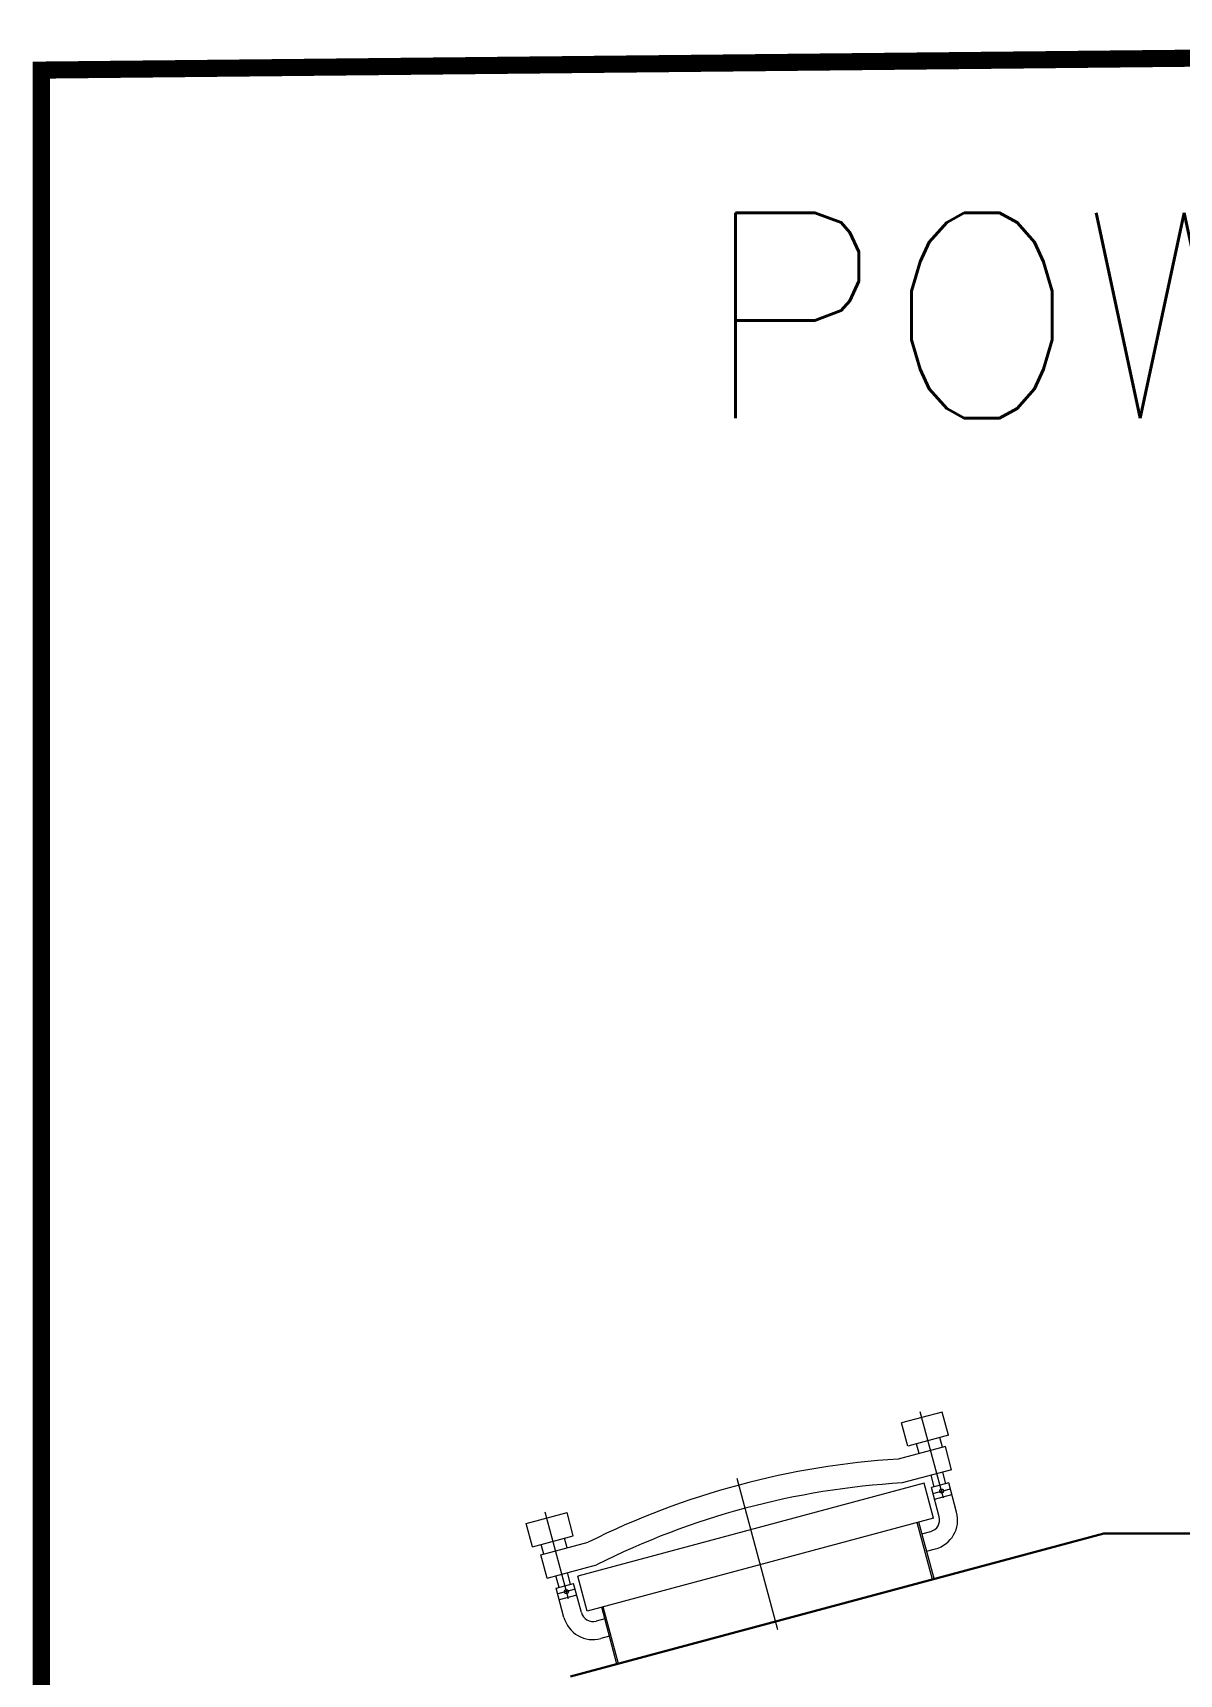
# Model space of a CAD drawing. Header units: inches. Extents: x 11605 to 13264, y 22375 to 23337.
# Drawn here: x 13182.88 to 13216.4, y 22798.95 to 22846.93 of the extents above; entities that cross this region are included whole.
import ezdxf

# ---------------------------------------------------------------- set-up
doc = ezdxf.new("R2010")
doc.units = ezdxf.units.IN
doc.header["$MEASUREMENT"] = 0
doc.linetypes.add('CENTER', pattern=[50.8, 31.75, -6.35, 6.35, -6.35])
doc.linetypes.add('DASHDOT', pattern=[25.4, 12.7, -6.35, 0, -6.35])
for name, color, linetype, lineweight in [('61 Revision Cloud', 1, 'Continuous', 9), ('中心线', 1, 'CENTER', 9), ('粗线', 7, 'Continuous', 30)]:
    doc.layers.add(name, color=color, linetype=linetype, lineweight=lineweight)
doc.layers.add('MATERIEL-DIVERS', color=7, linetype='Continuous')
doc.layers.add('TXT_FR', color=7, linetype='Continuous')
doc.styles.add('ROMANS', font='ROMANS.SHX')

# ---------------------------------------------------------------- blocks, each defined once
blk = doc.blocks.new('A$C27857EA5')
at = {"ltscale": 0.5}
for p, q in [((-347.33, 2765.292), (-396.914, 2752.006)), ((-339.738, 2736.959), (-347.33, 2765.292)), ((-389.322, 2723.672), (-396.914, 2752.006)), ((-343.613, 2723.359), (-401.211, 2707.926)), ((-339.738, 2736.959), (-389.322, 2723.672)), ((-375.557, 2714.8), (-378.697, 2726.519)), ((-347.223, 2722.392), (-350.363, 2734.112)), ((-336.021, 2695.026), (-343.613, 2723.359)), ((-336.021, 2695.026), (-396.183, 2678.905)), ((-357.085, 2674.198), (-360.881, 2688.364)), ((-339.376, 2678.943), (-360.627, 2673.249)), ((-342.918, 2677.994), (-346.714, 2692.16)), ((-329.853, 2643.403), (-339.376, 2678.943)), ((-369.608, 2678.434), (-791.399, 2565.414)), ((-358.22, 2635.933), (-369.608, 2678.434)), ((-351.104, 2637.709), (-360.627, 2673.249)), ((-356.831, 2659.082), (-335.58, 2664.776)), ((-854.122, 2629.496), (-804.537, 2642.783)), ((-796.945, 2614.449), (-804.537, 2642.783)), ((-846.53, 2601.163), (-854.122, 2629.496)), ((-358.22, 2635.933), (-780.01, 2522.914)), ((-359.247, 2561.198), (-377.862, 2630.67)), ((-357.042, 2560.698), (-375.93, 2631.188)), ((-372.101, 2616.899), (-361.475, 2619.746)), ((-846.53, 2601.163), (-796.945, 2614.449)), ((-836.373, 2591.323), (-778.64, 2606.793)), ((-832.764, 2592.29), (-835.904, 2604.01)), ((-804.43, 2599.883), (-807.571, 2611.602)), ((-828.781, 2562.99), (-836.373, 2591.323)), ((-828.781, 2562.99), (-768.485, 2579.146)), ((-366.407, 2595.649), (-355.781, 2598.496)), ((-814.293, 2551.688), (-818.089, 2565.855)), ((-800.126, 2555.484), (-803.922, 2569.651)), ((-780.01, 2522.914), (-791.399, 2565.414)), ((-357.315, 2561.716), (-779.105, 2448.696)), ((-817.834, 2550.739), (-796.584, 2556.433)), ((-808.311, 2515.2), (-817.834, 2550.739)), ((-792.788, 2542.266), (-814.038, 2536.572)), ((-787.061, 2520.894), (-796.584, 2556.433)), ((-743.685, 2458.187), (-762.3, 2527.659)), ((-741.753, 2458.705), (-760.368, 2528.177)), ((-758.471, 2513.37), (-769.098, 2510.523)), ((-752.777, 2492.12), (-763.404, 2489.272))]:
    blk.add_line(p, q, dxfattribs=at)
at = {"ltscale": 0.1}
for p, q in [((-358.729, 2666.165), (-337.478, 2671.859)), ((-794.686, 2549.349), (-815.936, 2543.655))]:
    blk.add_line(p, q, dxfattribs=at)
at = {"ltscale": 0.5}
for centre in [(-348.103, 2669.012), (-805.311, 2546.502)]:
    blk.add_circle(centre, 2.423, dxfattribs=at)
for centre, radius, start, end in [((-341.713, 1731.026), 978.71, 93.485312, 116.515006), ((-340.887, 1727.946), 952.565, 93.327818, 116.672501), ((-365.271, 2633.913), 36.667, 285.000159, 15.000159), ((-365.271, 2633.913), 14.667, 285.000159, 15.000159), ((-772.894, 2524.69), 14.667, 195.000159, 285.000159), ((-772.894, 2524.69), 36.667, 195.000159, 285.000159)]:
    blk.add_arc(centre, radius, start, end, dxfattribs=at)
at = {"layer": '中心线', "ltscale": 60}
for p, q in [((-345.731, 2660.16), (-374.155, 2765.697)), ((-547.775, 2499.78), (-597.227, 2684.337)), ((-802.939, 2537.65), (-831.092, 2643.259))]:
    blk.add_line(p, q, dxfattribs=at)
at = {"layer": '粗线'}
for p in [(-800.5, 2443.265), (149.5, 2617.432)]:
    blk.add_line(p, (-150.5, 2617.432), dxfattribs=at)

msp = doc.modelspace()

# ---------------------------------------------------------------- linework, layer by layer
at = {"layer": 'MATERIEL-DIVERS', "linetype": 'DASHDOT', "const_width": 0.5}
msp.add_lwpolyline([(13183.132, 22845.84), (13264.123, 22846.677), (13264.123, 22734.637), (13183.132, 22733.801)], close=True, dxfattribs=at)

# ---------------------------------------------------------------- block references
at = {"layer": '61 Revision Cloud', "xscale": 0.024, "yscale": 0.024, "zscale": 0.024}
msp.add_blockref('A$C27857EA5', (13217.811, 22740.246), dxfattribs=at)

# ---------------------------------------------------------------- texts
at = {"layer": 'TXT_FR', "style": 'ROMANS'}
msp.add_text('POWDERS', height=6, dxfattribs=at).set_placement((13202.403, 22835.666))

doc.saveas('drawing.dxf')
